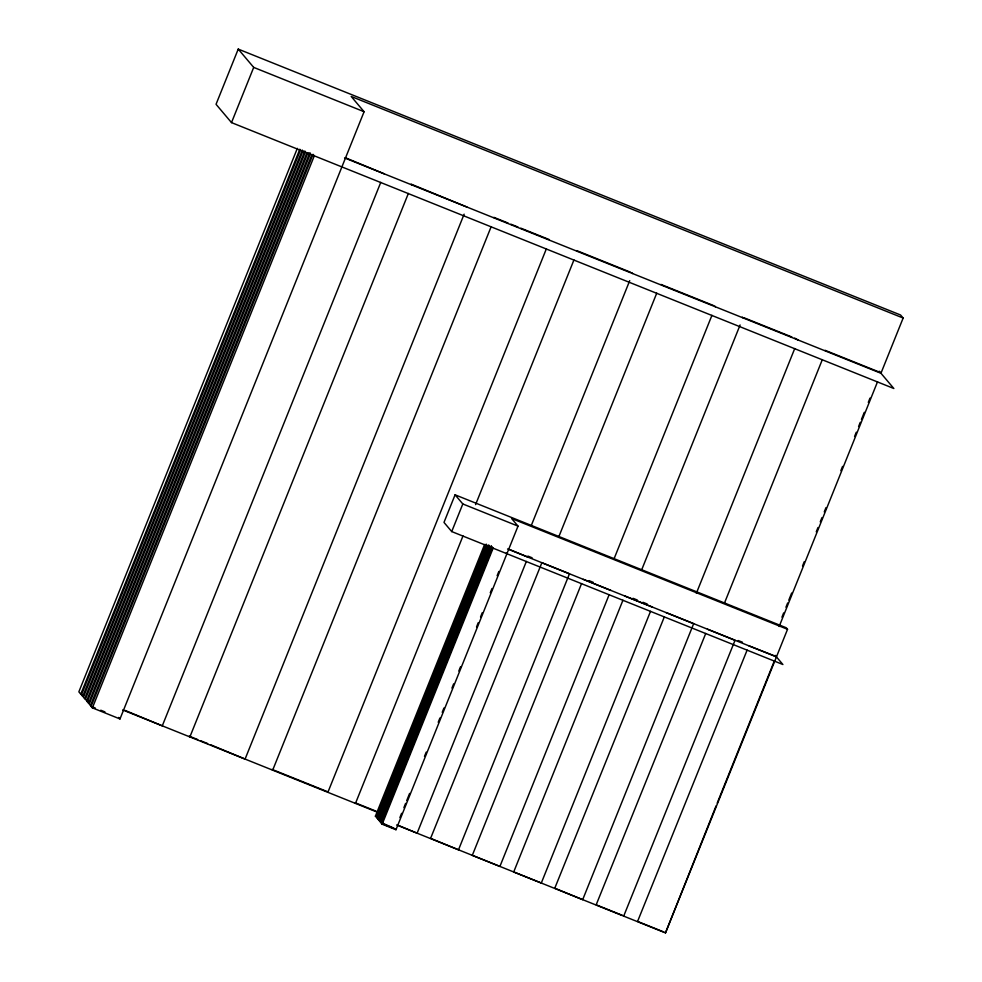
<?xml version="1.0" encoding="UTF-8"?>
<svg xmlns="http://www.w3.org/2000/svg" width="982" height="982" viewBox="0 0 982 982"><rect width="100%" height="100%" fill="white"/><g stroke="black" fill="none" stroke-linecap="round" stroke-linejoin="round"><path stroke-width="1.47" d="M344.572 157.918L880.952 373.258L903.145 318.045L900.568 315.001L238.233 49.1L216.04 104.301L231.506 122.603L893.853 388.504L879.234 371.221M231.506 122.603L253.7 67.402L238.233 49.1M297.337 148.368L78.855 691.844L80.782 694.139L83.544 695.244M80.782 694.139L299.841 149.227M300.48 149.988L81.432 694.9L82.721 696.422L302.346 150.099M302.984 150.86L83.372 697.183L84.661 698.718L304.85 150.958M305.5 151.719L85.299 699.479L89.35 702.105M86.588 701.001L306.789 153.241M308.004 152.591L87.238 701.762L88.527 703.284L309.858 152.689M310.508 153.45L89.166 704.045L90.454 705.579L311.797 154.972M92.394 707.862L91.105 706.34L313.012 154.321L314.301 155.843L92.394 707.862L119.988 718.947L364.089 111.715L351.2 96.469L903.145 318.045M380.77 182.37L162.288 725.845L125.156 710.44M408.365 193.442L189.882 736.93L189.244 736.169L197.738 739.569M464.13 214.174L245.083 759.086L210.467 744.687M491.16 226.682L272.677 770.17L272.039 769.397L327.227 791.566M327.878 792.327L546.36 248.839M396.63 824.966L665.489 932.9L787.539 629.29L786.251 627.768L455.083 494.818L443.987 522.412L451.72 531.569L782.899 664.519L775.154 655.362M451.72 531.569L462.817 503.962L455.083 494.818M463.001 535.927L355.472 803.399L354.833 802.638L376.057 811.169M475.583 504.625L573.954 259.923M379.126 818.436L375.394 816.189L484.642 544.445M376.364 817.331L486.176 544.163M486.495 544.544L376.683 817.711L380.095 819.577M377.333 818.472L487.146 545.305M487.465 545.697L377.653 818.853L381.053 820.731M378.291 819.614L488.68 545.035M488.999 545.415L378.622 819.995L382.023 821.873M379.261 820.768L489.65 546.176M489.969 546.557L379.592 821.148L382.992 823.014M380.23 821.909L491.184 545.894M491.503 546.274L380.55 822.29L393.622 828.035M381.2 823.051L492.154 547.035M382.17 824.193L381.519 823.432L492.473 547.416L493.124 548.189L382.17 824.193L395.967 829.729L518.017 526.119L511.573 518.496L787.539 629.29M399.895 817.589L401.613 813.317M403.897 807.634L405.615 803.362M406.757 800.514L409.617 793.407M424.494 756.41L426.2 752.138M438.218 722.261L439.936 718.002M442.219 712.306L443.938 708.034M451.941 688.124L453.659 683.853M458.803 671.05L460.521 666.778M476.54 626.946L478.246 622.674M480.542 616.978L482.248 612.719M490.263 592.797L491.982 588.525M497.125 575.722L498.844 571.463M531.348 525.37L629.72 280.656M526.352 561.446L417.117 833.19L398.852 825.604M558.942 536.442L656.749 293.152M581.553 583.603L472.305 855.347L499.912 866.431L609.147 594.687M614.143 558.598L711.938 315.32M622.944 600.223L513.709 871.967L541.303 883.039L650.538 611.307M641.737 569.683L740.109 324.968M664.348 616.843L554.781 888.207L582.694 899.659L693.66 623.656L666.054 612.572M696.361 593.263L794.733 348.549M705.739 633.464L596.172 904.815L622.392 915.347M724.532 602.923L822.327 359.633M747.13 650.084L637.576 921.435L663.795 931.967M781.942 617.199L783.648 612.928M785.944 607.244L787.662 602.973M788.804 600.125L791.664 593.018M802.527 565.988L804.246 561.716M816.251 531.839L817.969 527.567M820.252 521.872L821.971 517.612M824.266 511.917L825.972 507.645M840.85 470.66L842.568 466.389M854.573 436.511L856.292 432.24M858.575 426.556L860.293 422.285M861.435 419.437L864.295 412.33M868.297 402.362L870.015 398.103M779.156 626.504L877.527 381.789M716.074 805.891L665.489 932.9M717.216 803.055L774.405 660.776M253.7 67.402L364.089 111.715M345.664 157.857L384.195 173.826M508.099 223.061L493.946 217.378L494.597 218.139M510.935 224.203L518.005 227.038M520.841 228.18L549.147 239.534M630.518 272.21L576.741 250.619L577.379 251.38M660.947 284.424L713.313 305.451M743.742 317.665L791.86 336.986M794.683 338.115L798.17 340.017M880.314 372.485L825.113 350.328L825.764 351.09M462.817 503.962L518.017 526.119M527.85 556.082L532.109 557.788M588.967 580.62L593.226 582.326M633.022 598.308L637.293 600.014M642.977 602.297L647.236 604.016M738.206 640.534L742.466 642.24M509.805 549.589L528.071 557.175M776.124 656.504L748.849 645.812M507.584 548.95L776.443 656.884M200.561 740.71L207.644 743.546M122.664 709.937L378.119 812.495M375.394 816.189L378.156 817.294M91.105 706.34L95.242 707.997M100.765 710.219L104.902 711.876M381.519 823.432L395.316 828.968M742.318 317.1L742.969 317.861M714.724 306.016L715.375 306.777M631.929 272.775L632.58 273.536M466.99 207.067L411.151 184.15L411.802 184.911M707.457 629.192L735.052 640.276L623.779 915.899M652.257 607.036L624.662 595.951M610.865 590.415L583.259 579.331M506.27 552.964L506.921 553.725M394.997 828.587L395.967 829.729M118.699 717.412L119.988 718.947M541.868 562.711L430.595 838.346L458.508 849.811L569.462 573.795L541.868 562.711"/></g></svg>
